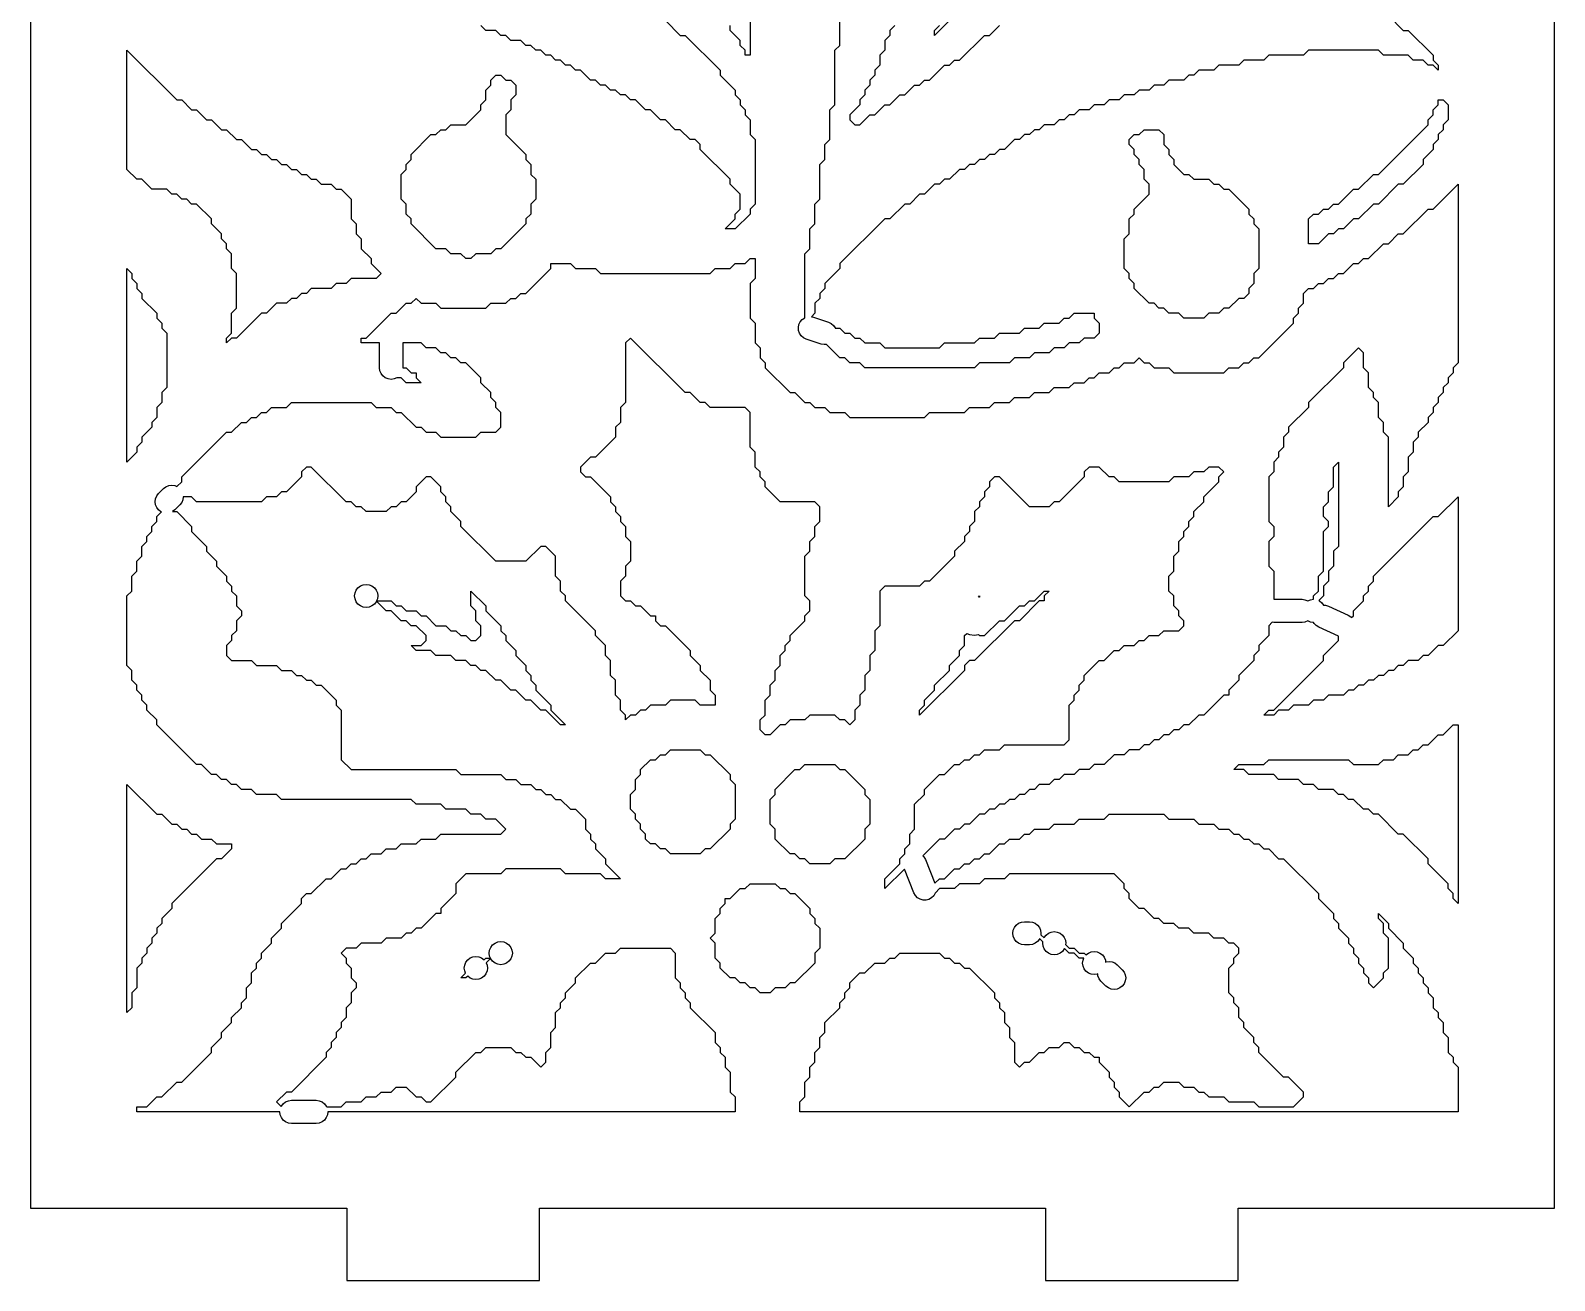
# Model space of a CAD drawing. Header units: millimetres. Extents: x 0 to 63, y 0 to 126.
# Drawn here: x 0 to 63.3, y 0 to 51.9 of the extents above; entities that cross this region are included whole.
import ezdxf

# ---------------------------------------------------------------- set-up
doc = ezdxf.new("R2010")
doc.units = ezdxf.units.MM
doc.layers.add('CUT', color=1, linetype='Continuous')

msp = doc.modelspace()

# ---------------------------------------------------------------- linework, layer by layer
at = {"layer": 'CUT'}
for points in [[(42.134, 3), (42.134, 0), (50.134, 0), (50.134, 3), (63.2679, 3), (63.2679, 123), (50.134, 123), (50.134, 126), (42.134, 126), (42.134, 123), (21.134, 123), (21.134, 126), (13.134, 126), (13.134, 123), (0, 123), (0, 3), (13.134, 3), (13.134, 0), (21.134, 0), (21.134, 3)], [(14.349803, 41.588235), (13.314823, 41.588235), (13.107827, 41.382353), (12.693835, 41.382353), (12.486839, 41.176471), (11.658854, 41.176471), (11.451858, 40.970588), (11.244862, 40.970588), (11.037866, 40.764706), (10.83087, 40.764706), (10.623874, 40.558824), (10.209882, 40.558824), (9.79589, 40.147059), (9.588894, 40.147059), (8.553913, 39.117647), (8.346917, 39.117647), (8.139921, 38.911765), (8.139921, 39.117647), (8.346917, 39.323529), (8.346917, 40.147059), (8.553913, 40.352941), (8.553913, 41.794118), (8.346917, 42), (8.346917, 42.617647), (8.139921, 42.823529), (8.139921, 43.029412), (7.932925, 43.235294), (7.932925, 43.441176), (7.518933, 43.852941), (7.518933, 44.058824), (6.897945, 44.676471), (6.690949, 44.676471), (6.483953, 44.882353), (6.276957, 44.882353), (6.069961, 45.088235), (5.862965, 45.088235), (5.655969, 45.294118), (5.03498, 45.294118), (4.620988, 45.705882), (4.413992, 45.705882), (4, 46.117647), (4, 51.058824), (6.069961, 49), (6.276957, 49), (6.690949, 48.588235), (6.897945, 48.588235), (7.311937, 48.176471), (7.518933, 48.176471), (7.932925, 47.764706), (8.139921, 47.764706), (8.553913, 47.352941), (8.760909, 47.352941), (9.174902, 46.941176), (9.381898, 46.941176), (9.588894, 46.735294), (9.79589, 46.735294), (10.002886, 46.529412), (10.209882, 46.529412), (10.416878, 46.323529), (10.623874, 46.323529), (10.83087, 46.117647), (11.037866, 46.117647), (11.244862, 45.911765), (11.451858, 45.911765), (11.658854, 45.705882), (11.86585, 45.705882), (12.072847, 45.5), (12.486839, 45.5), (12.693835, 45.294118), (12.900831, 45.294118), (13.314823, 44.882353), (13.314823, 44.058824), (13.521819, 43.852941), (13.521819, 43.441176), (13.728815, 43.235294), (13.728815, 42.823529), (14.142807, 42.411765), (14.142807, 42.205882), (14.556799, 41.794118)], [(15.798776, 46.529412), (15.798776, 46.735294), (16.62676, 47.558824), (16.833756, 47.558824), (17.040752, 47.764706), (17.247748, 47.764706), (17.454744, 47.970588), (18.075732, 47.970588), (18.696721, 48.588235), (18.696721, 48.794118), (18.903717, 49), (18.903717, 49.411765), (19.110713, 49.617647), (19.110713, 49.823529), (19.317709, 50.029412), (19.524705, 50.029412), (19.731701, 49.823529), (19.938697, 49.823529), (20.145693, 49.617647), (20.145693, 49.205882), (19.938697, 49), (19.938697, 48.588235), (19.731701, 48.382353), (19.731701, 47.558824), (20.559685, 46.735294), (20.559685, 46.529412), (20.766681, 46.323529), (20.766681, 45.911765), (20.973677, 45.705882), (20.973677, 44.882353), (20.766681, 44.676471), (20.766681, 44.264706), (20.559685, 44.058824), (20.559685, 43.852941), (19.524705, 42.823529), (19.317709, 42.823529), (19.110713, 42.617647), (18.489725, 42.617647), (18.282728, 42.411765), (18.075732, 42.411765), (17.868736, 42.617647), (17.454744, 42.617647), (17.247748, 42.823529), (16.833756, 42.823529), (15.798776, 43.852941), (15.798776, 44.058824), (15.59178, 44.264706), (15.59178, 44.676471), (15.384784, 44.882353), (15.384784, 45.911765), (15.59178, 46.117647), (15.59178, 46.323529)], [(58.232969, 48.382353), (58.232969, 48.588235), (58.439965, 48.794118), (58.439965, 49), (58.646961, 49), (58.853957, 48.794118), (58.853957, 48.176471), (58.646961, 47.970588), (58.646961, 47.764706), (58.439965, 47.558824), (58.439965, 47.352941), (58.232969, 47.147059), (58.232969, 46.941176), (57.818977, 46.529412), (57.818977, 46.323529), (56.990992, 45.5), (56.783996, 45.5), (55.956012, 44.676471), (55.749016, 44.676471), (55.128028, 44.058824), (54.921032, 44.058824), (54.50704, 43.647059), (54.300044, 43.647059), (54.093048, 43.441176), (53.886052, 43.441176), (53.472059, 43.029412), (53.058067, 43.029412), (53.058067, 44.058824), (53.265063, 44.264706), (53.472059, 44.264706), (53.679055, 44.470588), (53.886052, 44.470588), (54.093048, 44.676471), (54.300044, 44.676471), (54.921032, 45.294118), (55.128028, 45.294118), (55.749016, 45.911765), (55.956012, 45.911765), (58.025973, 47.970588), (58.025973, 48.176471)], [(46.641189, 40.558824), (46.434193, 40.558824), (45.813205, 41.176471), (45.813205, 41.382353), (45.606209, 41.588235), (45.606209, 41.794118), (45.399213, 42), (45.399213, 43.235294), (45.606209, 43.441176), (45.606209, 44.058824), (45.813205, 44.264706), (45.813205, 44.470588), (46.434193, 45.088235), (46.434193, 45.5), (46.227197, 45.705882), (46.227197, 46.117647), (46.020201, 46.323529), (46.020201, 46.529412), (45.813205, 46.735294), (45.813205, 46.941176), (45.606209, 47.147059), (45.606209, 47.352941), (45.813205, 47.558824), (46.020201, 47.558824), (46.227197, 47.764706), (46.848185, 47.764706), (47.055181, 47.558824), (47.055181, 47.147059), (47.262177, 46.941176), (47.262177, 46.735294), (47.469174, 46.529412), (47.469174, 46.323529), (47.883166, 45.911765), (48.090162, 45.911765), (48.297158, 45.705882), (48.918146, 45.705882), (49.125142, 45.5), (49.332138, 45.5), (49.539134, 45.294118), (49.74613, 45.294118), (50.574114, 44.470588), (50.574114, 44.264706), (50.781111, 44.058824), (50.781111, 43.852941), (50.988107, 43.647059), (50.988107, 42), (50.781111, 41.794118), (50.781111, 41.382353), (50.574114, 41.176471), (50.574114, 40.970588), (50.367118, 40.764706), (50.160122, 40.764706), (49.74613, 40.352941), (49.539134, 40.352941), (49.332138, 40.147059), (48.918146, 40.147059), (48.71115, 39.941176), (47.883166, 39.941176), (47.67617, 40.147059), (47.262177, 40.147059), (47.055181, 40.352941), (46.848185, 40.352941)], [(14.490791, 38.911765), (13.728815, 38.911765), (13.728815, 39.117647), (13.935811, 39.117647), (14.970791, 40.147059), (15.177787, 40.147059), (15.59178, 40.558824), (15.798776, 40.558824), (16.005772, 40.764706), (16.212768, 40.558824), (16.833756, 40.558824), (17.040752, 40.352941), (18.903717, 40.352941), (19.110713, 40.558824), (19.731701, 40.558824), (19.938697, 40.764706), (20.145693, 40.764706), (20.352689, 40.970588), (20.559685, 40.970588), (21.594665, 42), (21.594665, 42.205882), (22.42265, 42.205882), (22.629646, 42), (23.45763, 42), (23.664626, 41.794118), (28.21854, 41.794118), (28.425536, 42), (29.046524, 42), (29.25352, 42.205882), (29.667512, 42.205882), (29.874508, 42.411765), (30.081504, 42.411765), (30.081504, 41.588235), (29.874508, 41.382353), (29.874508, 39.941176), (30.081504, 39.735294), (30.081504, 38.911765), (30.2885, 38.705882), (30.2885, 38.294118), (30.495496, 38.088235), (30.495496, 37.882353), (31.530477, 36.852941), (31.737473, 36.852941), (32.151465, 36.441176), (32.358461, 36.441176), (32.565457, 36.235294), (32.979449, 36.235294), (33.186445, 36.029412), (33.807433, 36.029412), (34.014429, 35.823529), (37.11937, 35.823529), (37.326366, 36.029412), (38.775339, 36.029412), (38.982335, 36.235294), (39.810319, 36.235294), (40.017315, 36.441176), (40.638303, 36.441176), (40.845299, 36.647059), (41.466288, 36.647059), (41.673284, 36.852941), (42.294272, 36.852941), (42.501268, 37.058824), (43.122256, 37.058824), (43.329252, 37.264706), (43.743244, 37.264706), (43.95024, 37.470588), (44.157236, 37.470588), (44.364233, 37.676471), (44.778225, 37.676471), (44.985221, 37.882353), (45.192217, 37.882353), (45.399213, 38.088235), (45.813205, 38.088235), (46.020201, 38.294118), (46.227197, 38.088235), (46.434193, 38.088235), (46.641189, 37.882353), (47.262177, 37.882353), (47.469174, 37.676471), (49.539134, 37.676471), (49.74613, 37.882353), (50.160122, 37.882353), (50.367118, 38.088235), (50.574114, 38.088235), (50.781111, 38.294118), (50.988107, 38.294118), (52.437079, 39.735294), (52.437079, 39.941176), (52.644075, 40.147059), (52.644075, 40.352941), (52.851071, 40.558824), (52.851071, 40.970588), (53.058067, 41.176471), (53.265063, 41.176471), (53.472059, 41.382353), (53.679055, 41.382353), (53.886052, 41.588235), (54.093048, 41.588235), (54.300044, 41.794118), (54.50704, 41.794118), (54.921032, 42.205882), (55.128028, 42.205882), (55.335024, 42.411765), (55.54202, 42.411765), (56.163008, 43.029412), (56.370004, 43.029412), (56.783996, 43.441176), (56.990992, 43.441176), (58.025973, 44.470588), (58.232969, 44.470588), (59.267949, 45.5), (59.267949, 38.088235), (59.060953, 37.882353), (59.060953, 37.676471), (58.853957, 37.470588), (58.853957, 37.264706), (58.646961, 37.058824), (58.646961, 36.852941), (58.439965, 36.647059), (58.439965, 36.441176), (58.232969, 36.235294), (58.232969, 36.029412), (58.025973, 35.823529), (58.025973, 35.617647), (57.611981, 35.205882), (57.611981, 35), (57.404985, 34.794118), (57.404985, 34.382353), (57.197989, 34.176471), (57.197989, 33.558824), (56.990992, 33.352941), (56.990992, 32.941176), (56.783996, 32.735294), (56.783996, 32.529412), (56.370004, 32.117647), (56.370004, 35), (56.163008, 35.205882), (56.163008, 35.617647), (55.956012, 35.823529), (55.956012, 36.441176), (55.749016, 36.647059), (55.749016, 36.852941), (55.54202, 37.058824), (55.54202, 37.676471), (55.335024, 37.882353), (55.335024, 38.5), (55.128028, 38.705882), (54.50704, 38.088235), (54.50704, 37.882353), (53.058067, 36.441176), (53.058067, 36.235294), (52.230083, 35.411765), (52.230083, 35.205882), (52.023087, 35), (52.023087, 34.588235), (51.816091, 34.382353), (51.816091, 34.176471), (51.609095, 33.970588), (51.609095, 33.558824), (51.402099, 33.352941), (51.402099, 31.5), (51.609095, 31.294118), (51.609095, 30.882353), (51.402099, 30.676471), (51.402099, 29.647059), (51.609095, 29.441176), (51.609095, 28.274118), (52.785063, 28.274118), (52.909296, 28.257762), (53.025063, 28.20981), (53.14083, 28.257762), (53.265063, 28.274118), (53.265063, 28.411765), (53.472059, 28.617647), (53.472059, 29.235294), (53.679055, 29.441176), (53.679055, 31.088235), (53.886052, 31.294118), (53.886052, 31.5), (53.679055, 31.705882), (53.679055, 32.117647), (53.886052, 32.323529), (53.886052, 32.735294), (54.093048, 32.941176), (54.093048, 33.764706), (54.300044, 33.970588), (54.300044, 30.470588), (54.093048, 30.264706), (54.093048, 29.647059), (53.886052, 29.441176), (53.886052, 29.029412), (53.679055, 28.823529), (53.679055, 28.411765), (53.484551, 28.218306), (53.505063, 28.20981), (53.604475, 28.133529), (53.680756, 28.034118), (53.682353, 28.030262), (53.760494, 28.027448), (53.880284, 27.990682), (54.706568, 27.613035), (54.812761, 27.546518), (54.844641, 27.512255), (54.921032, 27.588235), (54.921032, 27.794118), (55.335024, 28.205882), (55.335024, 28.411765), (55.54202, 28.617647), (55.54202, 28.823529), (55.749016, 29.029412), (55.749016, 29.235294), (58.232969, 31.705882), (58.439965, 31.705882), (59.267949, 32.529412), (59.267949, 26.970588), (58.646961, 26.352941), (58.439965, 26.352941), (58.025973, 25.941176), (57.818977, 25.941176), (57.611981, 25.735294), (57.197989, 25.735294), (56.990992, 25.529412), (56.783996, 25.529412), (56.577, 25.323529), (56.370004, 25.323529), (56.163008, 25.117647), (55.956012, 25.117647), (55.749016, 24.911765), (55.54202, 24.911765), (55.335024, 24.705882), (55.128028, 24.705882), (54.921032, 24.5), (54.714036, 24.5), (54.50704, 24.294118), (53.886052, 24.294118), (53.679055, 24.088235), (53.265063, 24.088235), (53.058067, 23.882353), (52.437079, 23.882353), (52.230083, 23.676471), (51.816091, 23.676471), (51.609095, 23.470588), (51.195103, 23.470588), (51.402099, 23.676471), (51.609095, 23.676471), (53.679055, 25.735294), (53.679055, 25.941176), (54.300044, 26.558824), (54.300044, 26.743319), (53.481227, 27.117553), (53.375035, 27.184071), (53.289677, 27.275806), (53.269079, 27.314646), (53.265063, 27.314118), (53.14083, 27.330473), (53.025063, 27.378425), (52.909296, 27.330473), (52.785063, 27.314118), (51.609095, 27.314118), (51.54851, 27.322094), (51.402099, 27.176471), (51.402099, 26.764706), (50.988107, 26.352941), (50.988107, 26.147059), (50.781111, 25.941176), (50.781111, 25.735294), (50.160122, 25.117647), (50.160122, 24.911765), (49.74613, 24.5), (49.74613, 24.294118), (49.539134, 24.294118), (48.71115, 23.470588), (48.504154, 23.470588), (48.090162, 23.058824), (47.883166, 23.058824), (47.67617, 22.852941), (47.469174, 22.852941), (47.262177, 22.647059), (47.055181, 22.647059), (46.848185, 22.441176), (46.641189, 22.441176), (46.434193, 22.235294), (46.227197, 22.235294), (46.020201, 22.029412), (45.606209, 22.029412), (45.399213, 21.823529), (44.985221, 21.823529), (44.571229, 21.411765), (44.157236, 21.411765), (43.95024, 21.205882), (43.536248, 21.205882), (43.329252, 21), (42.91526, 21), (42.708264, 20.794118), (42.501268, 20.794118), (42.294272, 20.588235), (41.88028, 20.588235), (41.673284, 20.382353), (41.466288, 20.382353), (41.259292, 20.176471), (41.052296, 20.176471), (40.845299, 19.970588), (40.638303, 19.970588), (40.431307, 19.764706), (40.224311, 19.764706), (40.017315, 19.558824), (39.810319, 19.558824), (39.603323, 19.352941), (39.396327, 19.352941), (38.982335, 18.941176), (38.775339, 18.941176), (38.568343, 18.735294), (38.361347, 18.735294), (37.947355, 18.323529), (37.740358, 18.323529), (37.042802, 17.629726), (37.089186, 17.582374), (37.150714, 17.473216), (37.548057, 16.485203), (37.740358, 16.676471), (37.947355, 16.676471), (38.361347, 17.088235), (38.568343, 17.088235), (38.775339, 17.294118), (38.982335, 17.294118), (39.189331, 17.5), (39.396327, 17.5), (39.603323, 17.705882), (39.810319, 17.705882), (40.224311, 18.117647), (40.431307, 18.117647), (40.638303, 18.323529), (41.052296, 18.323529), (41.259292, 18.529412), (41.466288, 18.529412), (41.673284, 18.735294), (42.294272, 18.735294), (42.501268, 18.941176), (43.329252, 18.941176), (43.536248, 19.147059), (44.571229, 19.147059), (44.778225, 19.352941), (47.055181, 19.352941), (47.262177, 19.147059), (48.297158, 19.147059), (48.504154, 18.941176), (49.125142, 18.941176), (49.332138, 18.735294), (49.74613, 18.735294), (49.953126, 18.529412), (50.160122, 18.529412), (50.367118, 18.323529), (50.574114, 18.323529), (50.781111, 18.117647), (50.988107, 18.117647), (51.195103, 17.911765), (51.402099, 17.911765), (51.816091, 17.5), (52.023087, 17.5), (53.472059, 16.058824), (53.472059, 15.852941), (54.093048, 15.235294), (54.093048, 15.029412), (54.300044, 14.823529), (54.300044, 14.617647), (54.714036, 14.205882), (54.714036, 14), (54.921032, 13.794118), (54.921032, 13.588235), (55.128028, 13.382353), (55.128028, 13.176471), (55.335024, 12.970588), (55.335024, 12.764706), (55.54202, 12.558824), (55.54202, 12.352941), (55.749016, 12.147059), (56.163008, 12.558824), (56.163008, 12.764706), (56.370004, 12.970588), (56.370004, 14.205882), (56.163008, 14.411765), (56.163008, 14.823529), (55.956012, 15.029412), (55.956012, 15.235294), (56.370004, 14.823529), (56.370004, 14.617647), (56.990992, 14), (56.990992, 13.794118), (57.404985, 13.382353), (57.404985, 13.176471), (57.611981, 12.970588), (57.611981, 12.764706), (57.818977, 12.558824), (57.818977, 12.352941), (58.025973, 12.147059), (58.025973, 11.941176), (58.232969, 11.735294), (58.232969, 11.323529), (58.439965, 11.117647), (58.439965, 10.911765), (58.646961, 10.705882), (58.646961, 10.294118), (58.853957, 10.088235), (58.853957, 9.470588), (59.060953, 9.264706), (59.060953, 9.058824), (59.267949, 8.852941), (59.267949, 7), (31.944469, 7), (31.944469, 7.411765), (32.151465, 7.617647), (32.151465, 8.235294), (32.358461, 8.441176), (32.358461, 8.852941), (32.565457, 9.058824), (32.565457, 9.470588), (32.772453, 9.676471), (32.772453, 10.088235), (32.979449, 10.294118), (32.979449, 10.705882), (33.600437, 11.323529), (33.600437, 11.529412), (33.807433, 11.735294), (33.807433, 11.941176), (34.014429, 12.147059), (34.014429, 12.352941), (34.428421, 12.764706), (34.635418, 12.764706), (35.04941, 13.176471), (35.463402, 13.176471), (35.670398, 13.382353), (35.877394, 13.382353), (36.08439, 13.588235), (37.740358, 13.588235), (37.947355, 13.382353), (38.154351, 13.382353), (38.361347, 13.176471), (38.568343, 13.176471), (38.775339, 12.970588), (38.982335, 12.970588), (40.017315, 11.941176), (40.017315, 11.735294), (40.224311, 11.529412), (40.224311, 11.323529), (40.431307, 11.117647), (40.431307, 10.705882), (40.638303, 10.5), (40.638303, 10.088235), (40.845299, 9.882353), (40.845299, 9.058824), (41.052296, 8.852941), (41.259292, 9.058824), (41.466288, 9.058824), (41.88028, 9.470588), (42.087276, 9.470588), (42.294272, 9.676471), (42.708264, 9.676471), (42.91526, 9.882353), (43.122256, 9.882353), (43.329252, 9.676471), (43.536248, 9.676471), (43.743244, 9.470588), (43.95024, 9.470588), (44.157236, 9.264706), (44.364233, 9.264706), (44.364233, 9.058824), (44.778225, 8.647059), (44.778225, 8.441176), (44.985221, 8.235294), (44.985221, 8.029412), (45.192217, 7.823529), (45.192217, 7.617647), (45.606209, 7.205882), (46.227197, 7.823529), (46.434193, 7.823529), (46.641189, 8.029412), (46.848185, 8.029412), (47.055181, 8.235294), (47.67617, 8.235294), (47.883166, 8.029412), (48.297158, 8.029412), (48.504154, 7.823529), (48.71115, 7.823529), (48.918146, 7.617647), (49.539134, 7.617647), (49.74613, 7.411765), (50.781111, 7.411765), (50.988107, 7.205882), (52.437079, 7.205882), (52.851071, 7.617647), (52.851071, 7.823529), (52.230083, 8.441176), (52.023087, 8.441176), (50.988107, 9.470588), (50.988107, 9.676471), (50.781111, 9.882353), (50.781111, 10.088235), (50.367118, 10.5), (50.367118, 10.705882), (50.160122, 10.911765), (50.160122, 11.323529), (49.953126, 11.529412), (49.953126, 11.735294), (49.74613, 11.941176), (49.74613, 12.970588), (49.953126, 13.176471), (49.953126, 13.382353), (50.160122, 13.588235), (50.160122, 13.794118), (49.953126, 14), (49.74613, 14), (49.539134, 14.205882), (49.125142, 14.205882), (48.918146, 14.411765), (48.297158, 14.411765), (48.090162, 14.617647), (47.67617, 14.617647), (47.469174, 14.823529), (47.055181, 14.823529), (46.848185, 15.029412), (46.641189, 15.029412), (46.227197, 15.441176), (46.020201, 15.441176), (45.606209, 15.852941), (45.606209, 16.058824), (45.399213, 16.264706), (45.399213, 16.470588), (44.985221, 16.882353), (40.638303, 16.882353), (40.431307, 16.676471), (39.603323, 16.676471), (39.396327, 16.470588), (38.568343, 16.470588), (38.361347, 16.264706), (37.740358, 16.264706), (37.564688, 16.089981), (37.560912, 16.076447), (37.497142, 15.968583), (37.407627, 15.880899), (37.298468, 15.81937), (37.177104, 15.788191), (37.051806, 15.789485), (36.931112, 15.823165), (36.823247, 15.886935), (36.735563, 15.976449), (36.674035, 16.085608), (36.276692, 17.07362), (35.463402, 16.264706), (35.463402, 16.676471), (36.08439, 17.294118), (36.08439, 17.5), (36.291386, 17.705882), (36.291386, 17.911765), (36.498382, 18.117647), (36.498382, 18.529412), (36.705378, 18.735294), (36.705378, 19.764706), (37.11937, 20.176471), (37.11937, 20.382353), (37.740358, 21), (37.947355, 21), (38.361347, 21.411765), (38.568343, 21.411765), (38.775339, 21.617647), (38.982335, 21.617647), (39.189331, 21.823529), (39.396327, 21.823529), (39.603323, 22.029412), (40.224311, 22.029412), (40.431307, 22.235294), (42.91526, 22.235294), (43.122256, 22.441176), (43.122256, 23.882353), (43.329252, 24.088235), (43.329252, 24.294118), (43.536248, 24.5), (43.536248, 24.705882), (43.743244, 24.911765), (43.743244, 25.117647), (44.364233, 25.735294), (44.571229, 25.735294), (44.985221, 26.147059), (45.192217, 26.147059), (45.399213, 26.352941), (45.813205, 26.352941), (46.020201, 26.558824), (46.227197, 26.558824), (46.434193, 26.764706), (46.848185, 26.764706), (47.055181, 26.970588), (47.67617, 26.970588), (47.883166, 27.176471), (47.883166, 27.382353), (47.67617, 27.588235), (47.67617, 27.794118), (47.469174, 28), (47.469174, 28.411765), (47.262177, 28.617647), (47.262177, 29.235294), (47.469174, 29.441176), (47.469174, 30.058824), (47.67617, 30.264706), (47.67617, 30.676471), (47.883166, 30.882353), (47.883166, 31.088235), (48.090162, 31.294118), (48.090162, 31.5), (48.297158, 31.705882), (48.297158, 31.911765), (48.71115, 32.323529), (48.71115, 32.529412), (49.332138, 33.147059), (49.332138, 33.352941), (49.539134, 33.558824), (49.332138, 33.764706), (48.918146, 33.764706), (48.71115, 33.558824), (48.297158, 33.558824), (48.090162, 33.352941), (47.469174, 33.352941), (47.262177, 33.147059), (45.192217, 33.147059), (44.985221, 33.352941), (44.778225, 33.352941), (44.364233, 33.764706), (43.95024, 33.764706), (43.743244, 33.558824), (43.743244, 33.352941), (42.708264, 32.323529), (42.501268, 32.323529), (42.294272, 32.117647), (41.466288, 32.117647), (40.224311, 33.352941), (40.017315, 33.352941), (39.810319, 33.147059), (39.810319, 32.941176), (39.603323, 32.735294), (39.603323, 32.529412), (39.396327, 32.323529), (39.396327, 32.117647), (39.189331, 31.911765), (39.189331, 31.5), (38.982335, 31.294118), (38.982335, 31.088235), (38.775339, 30.882353), (38.775339, 30.676471), (38.361347, 30.264706), (38.361347, 30.058824), (37.326366, 29.029412), (37.11937, 29.029412), (36.912374, 28.823529), (35.463402, 28.823529), (35.256406, 28.617647), (35.256406, 27.176471), (35.04941, 26.970588), (35.04941, 26.147059), (34.842414, 25.941176), (34.842414, 25.323529), (34.635418, 25.117647), (34.635418, 24.5), (34.428421, 24.294118), (34.428421, 23.882353), (34.221425, 23.676471), (34.221425, 23.264706), (34.014429, 23.058824), (33.807433, 23.264706), (33.600437, 23.264706), (33.393441, 23.470588), (32.358461, 23.470588), (32.151465, 23.264706), (31.530477, 23.264706), (31.32348, 23.058824), (31.116484, 23.058824), (30.702492, 22.647059), (30.495496, 22.647059), (30.2885, 22.852941), (30.2885, 23.264706), (30.495496, 23.470588), (30.495496, 24.088235), (30.702492, 24.294118), (30.702492, 24.705882), (30.909488, 24.911765), (30.909488, 25.323529), (31.116484, 25.529412), (31.116484, 25.941176), (31.32348, 26.147059), (31.32348, 26.352941), (31.530477, 26.558824), (31.530477, 26.764706), (32.151465, 27.382353), (32.151465, 27.588235), (32.358461, 27.794118), (32.358461, 28.205882), (32.151465, 28.411765), (32.151465, 30.058824), (32.358461, 30.264706), (32.358461, 30.676471), (32.565457, 30.882353), (32.565457, 31.294118), (32.772453, 31.5), (32.772453, 32.117647), (32.565457, 32.323529), (31.116484, 32.323529), (30.495496, 32.941176), (30.495496, 33.147059), (30.2885, 33.352941), (30.2885, 33.558824), (30.081504, 33.764706), (30.081504, 34.382353), (29.874508, 34.588235), (29.874508, 36.029412), (29.667512, 36.235294), (28.21854, 36.235294), (28.011543, 36.441176), (27.804547, 36.441176), (27.390555, 36.852941), (27.183559, 36.852941), (24.906603, 39.117647), (24.699606, 38.911765), (24.699606, 36.441176), (24.49261, 36.235294), (24.49261, 35.617647), (24.285614, 35.411765), (24.285614, 35), (23.45763, 34.176471), (23.250634, 34.176471), (22.836642, 33.764706), (22.836642, 33.558824), (23.043638, 33.352941), (23.250634, 33.352941), (24.078618, 32.529412), (24.078618, 32.323529), (24.285614, 32.117647), (24.285614, 31.911765), (24.49261, 31.705882), (24.49261, 31.5), (24.699606, 31.294118), (24.699606, 30.882353), (24.906603, 30.676471), (24.906603, 29.852941), (24.699606, 29.647059), (24.699606, 29.235294), (24.49261, 29.029412), (24.49261, 28.411765), (24.699606, 28.205882), (24.906603, 28.205882), (25.113599, 28), (25.320595, 28), (25.734587, 27.588235), (25.941583, 27.588235), (25.941583, 27.382353), (26.148579, 27.176471), (26.355575, 27.176471), (27.390555, 26.147059), (27.390555, 25.941176), (27.804547, 25.529412), (27.804547, 25.323529), (28.21854, 24.911765), (28.21854, 24.5), (28.425536, 24.294118), (28.425536, 23.882353), (27.804547, 23.882353), (27.597551, 24.088235), (26.562571, 24.088235), (26.355575, 23.882353), (25.734587, 23.882353), (25.527591, 23.676471), (25.320595, 23.676471), (25.113599, 23.470588), (24.906603, 23.470588), (24.699606, 23.264706), (24.699606, 23.470588), (24.49261, 23.676471), (24.49261, 24.088235), (24.285614, 24.294118), (24.285614, 24.911765), (24.078618, 25.117647), (24.078618, 25.735294), (23.871622, 25.941176), (23.871622, 26.352941), (23.45763, 26.764706), (23.45763, 26.970588), (22.215654, 28.205882), (22.215654, 28.411765), (22.008658, 28.617647), (22.008658, 29.029412), (21.801662, 29.235294), (21.801662, 30.058824), (21.387669, 30.470588), (21.180673, 30.470588), (20.559685, 29.852941), (19.317709, 29.852941), (17.868736, 31.294118), (17.868736, 31.5), (17.454744, 31.911765), (17.454744, 32.117647), (17.247748, 32.323529), (17.247748, 32.529412), (17.040752, 32.735294), (17.040752, 32.941176), (16.62676, 33.352941), (16.419764, 33.352941), (16.005772, 32.941176), (16.005772, 32.735294), (15.59178, 32.323529), (15.384784, 32.323529), (15.177787, 32.117647), (14.970791, 32.117647), (14.763795, 31.911765), (13.935811, 31.911765), (13.728815, 32.117647), (13.521819, 32.117647), (13.314823, 32.323529), (13.107827, 32.323529), (11.658854, 33.764706), (11.451858, 33.764706), (11.244862, 33.558824), (11.244862, 33.352941), (10.623874, 32.735294), (10.416878, 32.735294), (10.209882, 32.529412), (9.79589, 32.529412), (9.588894, 32.323529), (6.897945, 32.323529), (6.690949, 32.529412), (6.342796, 32.529412), (6.342963, 32.528117), (6.326272, 32.403928), (6.278008, 32.288291), (6.201459, 32.189086), (5.994463, 31.983204), (5.90084, 31.911765), (6.069961, 31.911765), (6.690949, 31.294118), (6.690949, 31.088235), (7.311937, 30.470588), (7.311937, 30.264706), (7.725929, 29.852941), (7.725929, 29.647059), (8.139921, 29.235294), (8.139921, 29.029412), (8.346917, 28.823529), (8.346917, 28.617647), (8.553913, 28.411765), (8.553913, 28), (8.760909, 27.794118), (8.760909, 27.588235), (8.553913, 27.382353), (8.553913, 26.970588), (8.346917, 26.764706), (8.346917, 26.558824), (8.139921, 26.352941), (8.139921, 25.941176), (8.346917, 25.735294), (9.174902, 25.735294), (9.381898, 25.529412), (10.209882, 25.529412), (10.416878, 25.323529), (10.83087, 25.323529), (11.037866, 25.117647), (11.244862, 25.117647), (11.451858, 24.911765), (11.658854, 24.911765), (11.86585, 24.705882), (12.072847, 24.705882), (12.693835, 24.088235), (12.693835, 23.882353), (12.900831, 23.676471), (12.900831, 21.617647), (13.314823, 21.205882), (17.66174, 21.205882), (17.868736, 21), (19.524705, 21), (19.731701, 20.794118), (20.145693, 20.794118), (20.352689, 20.588235), (20.766681, 20.588235), (20.973677, 20.382353), (21.180673, 20.382353), (21.387669, 20.176471), (21.594665, 20.176471), (21.801662, 19.970588), (22.008658, 19.970588), (22.42265, 19.558824), (22.629646, 19.558824), (23.043638, 19.147059), (23.043638, 18.735294), (23.250634, 18.529412), (23.250634, 18.323529), (23.45763, 18.117647), (23.45763, 17.911765), (23.871622, 17.5), (23.871622, 17.294118), (24.49261, 16.676471), (23.871622, 16.676471), (23.664626, 16.882353), (22.215654, 16.882353), (22.008658, 17.088235), (19.731701, 17.088235), (19.524705, 16.882353), (18.075732, 16.882353), (17.66174, 16.470588), (17.66174, 16.058824), (17.040752, 15.441176), (17.040752, 15.235294), (16.833756, 15.235294), (16.212768, 14.617647), (16.005772, 14.617647), (15.798776, 14.411765), (15.59178, 14.411765), (15.384784, 14.205882), (14.763795, 14.205882), (14.556799, 14), (13.728815, 14), (13.521819, 13.794118), (13.107827, 13.794118), (12.900831, 13.588235), (13.107827, 13.382353), (13.107827, 13.176471), (13.314823, 12.970588), (13.314823, 12.558824), (13.521819, 12.352941), (13.521819, 12.147059), (13.314823, 11.941176), (13.314823, 11.529412), (13.107827, 11.323529), (13.107827, 10.911765), (12.900831, 10.705882), (12.900831, 10.5), (12.693835, 10.294118), (12.693835, 10.088235), (12.486839, 9.882353), (12.486839, 9.676471), (12.279843, 9.470588), (12.279843, 9.264706), (10.83087, 7.823529), (10.623874, 7.823529), (10.209882, 7.411765), (10.405665, 7.217035), (10.415178, 7.24), (10.491459, 7.339411), (10.59087, 7.415692), (10.706637, 7.463644), (10.83087, 7.48), (11.86585, 7.48), (11.990084, 7.463644), (12.10585, 7.415692), (12.205262, 7.339411), (12.281543, 7.24), (12.295675, 7.205882), (12.900831, 7.205882), (13.107827, 7.411765), (13.728815, 7.411765), (13.935811, 7.617647), (14.349803, 7.617647), (14.556799, 7.823529), (14.970791, 7.823529), (15.177787, 8.029412), (15.59178, 8.029412), (16.005772, 7.617647), (16.212768, 7.617647), (16.419764, 7.411765), (16.62676, 7.411765), (17.66174, 8.441176), (17.66174, 8.647059), (18.489725, 9.470588), (18.696721, 9.470588), (18.903717, 9.676471), (19.938697, 9.676471), (20.145693, 9.470588), (20.352689, 9.470588), (20.559685, 9.264706), (20.766681, 9.264706), (21.180673, 8.852941), (21.387669, 9.058824), (21.387669, 9.470588), (21.594665, 9.676471), (21.594665, 10.294118), (21.801662, 10.5), (21.801662, 11.117647), (22.008658, 11.323529), (22.008658, 11.529412), (22.215654, 11.735294), (22.215654, 11.941176), (22.629646, 12.352941), (22.629646, 12.558824), (23.250634, 13.176471), (23.45763, 13.176471), (23.871622, 13.588235), (24.285614, 13.588235), (24.49261, 13.794118), (26.562571, 13.794118), (26.769567, 13.588235), (26.769567, 12.558824), (26.976563, 12.352941), (26.976563, 12.147059), (27.183559, 11.941176), (27.183559, 11.735294), (27.390555, 11.529412), (27.390555, 11.323529), (28.425536, 10.294118), (28.425536, 9.882353), (28.632532, 9.676471), (28.632532, 9.470588), (28.839528, 9.264706), (28.839528, 8.852941), (29.046524, 8.647059), (29.046524, 7.823529), (29.25352, 7.617647), (29.25352, 7), (12.34585, 7), (12.329495, 6.875767), (12.281543, 6.76), (12.205262, 6.660589), (12.10585, 6.584308), (11.990084, 6.536356), (11.86585, 6.52), (10.83087, 6.52), (10.706637, 6.536356), (10.59087, 6.584308), (10.491459, 6.660589), (10.415178, 6.76), (10.367226, 6.875767), (10.35087, 7), (4.413992, 7), (4.413992, 7.205882), (4.827984, 7.205882), (5.241976, 7.617647), (5.448972, 7.617647), (6.069961, 8.235294), (6.276957, 8.235294), (7.518933, 9.470588), (7.518933, 9.676471), (7.932925, 10.088235), (7.932925, 10.294118), (8.346917, 10.705882), (8.346917, 10.911765), (8.760909, 11.323529), (8.760909, 11.529412), (8.967906, 11.735294), (8.967906, 12.147059), (9.174902, 12.352941), (9.174902, 12.764706), (9.381898, 12.970588), (9.381898, 13.176471), (9.588894, 13.382353), (9.588894, 13.588235), (10.002886, 14), (10.002886, 14.205882), (10.416878, 14.617647), (10.416878, 14.823529), (11.244862, 15.647059), (11.244862, 15.852941), (11.451858, 16.058824), (11.658854, 16.058824), (12.279843, 16.676471), (12.486839, 16.676471), (12.900831, 17.088235), (13.107827, 17.088235), (13.314823, 17.294118), (13.521819, 17.294118), (13.728815, 17.5), (13.935811, 17.5), (14.142807, 17.705882), (14.556799, 17.705882), (14.763795, 17.911765), (15.177787, 17.911765), (15.384784, 18.117647), (16.005772, 18.117647), (16.212768, 18.323529), (16.833756, 18.323529), (17.040752, 18.529412), (19.524705, 18.529412), (19.731701, 18.735294), (19.317709, 19.147059), (18.903717, 19.147059), (18.696721, 19.352941), (18.282728, 19.352941), (18.075732, 19.558824), (17.247748, 19.558824), (17.040752, 19.764706), (16.005772, 19.764706), (15.798776, 19.970588), (10.416878, 19.970588), (10.209882, 20.176471), (9.381898, 20.176471), (9.174902, 20.382353), (8.760909, 20.382353), (8.553913, 20.588235), (8.346917, 20.588235), (8.139921, 20.794118), (7.932925, 20.794118), (7.725929, 21), (7.518933, 21), (7.104941, 21.411765), (6.897945, 21.411765), (5.241976, 23.058824), (5.241976, 23.264706), (4.827984, 23.676471), (4.827984, 23.882353), (4.620988, 24.088235), (4.620988, 24.294118), (4.413992, 24.5), (4.413992, 24.705882), (4.206996, 24.911765), (4.206996, 25.323529), (4, 25.529412), (4, 28.411765), (4.206996, 28.617647), (4.206996, 29.235294), (4.413992, 29.441176), (4.413992, 29.852941), (4.620988, 30.058824), (4.620988, 30.470588), (4.827984, 30.676471), (4.827984, 30.882353), (5.03498, 31.088235), (5.03498, 31.294118), (5.241976, 31.5), (5.241976, 31.705882), (5.436564, 31.899423), (5.414848, 31.908486), (5.315643, 31.985035), (5.23963, 32.084652), (5.191991, 32.200547), (5.17597, 32.324824), (5.192661, 32.449013), (5.240925, 32.56465), (5.317474, 32.663855), (5.52447, 32.869737), (5.624087, 32.94575), (5.739983, 32.99339), (5.864259, 33.00941), (5.988448, 32.992719), (6.08237, 32.953519), (6.276957, 33.147059), (6.276957, 33.352941), (8.139921, 35.205882), (8.346917, 35.205882), (8.760909, 35.617647), (8.967906, 35.617647), (9.174902, 35.823529), (9.381898, 35.823529), (9.588894, 36.029412), (9.79589, 36.029412), (10.002886, 36.235294), (10.623874, 36.235294), (10.83087, 36.441176), (14.142807, 36.441176), (14.349803, 36.235294), (14.970791, 36.235294), (15.177787, 36.029412), (15.384784, 36.029412), (16.005772, 35.411765), (16.212768, 35.411765), (16.419764, 35.205882), (16.833756, 35.205882), (17.040752, 35), (18.489725, 35), (18.696721, 35.205882), (19.317709, 35.205882), (19.524705, 35.411765), (19.524705, 36.029412), (19.317709, 36.235294), (19.317709, 36.441176), (19.110713, 36.647059), (19.110713, 36.852941), (18.696721, 37.264706), (18.696721, 37.470588), (18.075732, 38.088235), (17.868736, 38.088235), (17.66174, 38.294118), (17.454744, 38.294118), (17.247748, 38.5), (17.040752, 38.5), (16.833756, 38.705882), (16.419764, 38.705882), (16.212768, 38.911765), (15.450791, 38.911765), (15.450791, 37.882353), (15.59178, 37.882353), (15.798776, 37.676471), (16.005772, 37.676471), (16.005772, 37.470588), (16.212768, 37.264706), (15.59178, 37.264706), (15.384784, 37.470588), (15.21591, 37.470588), (15.210791, 37.466661), (15.095025, 37.418709), (14.970791, 37.402353), (14.846558, 37.418709), (14.730791, 37.466661), (14.63138, 37.542942), (14.555099, 37.642353), (14.507147, 37.75812), (14.490791, 37.882353)], [(5.448972, 36.441176), (5.241976, 36.235294), (5.241976, 35.823529), (5.03498, 35.617647), (5.03498, 35.411765), (4.620988, 35), (4.620988, 34.794118), (4.413992, 34.588235), (4.413992, 34.382353), (4, 33.970588), (4, 42), (4.206996, 41.794118), (4.206996, 41.588235), (4.413992, 41.382353), (4.413992, 41.176471), (4.620988, 40.970588), (4.620988, 40.764706), (5.241976, 40.147059), (5.241976, 39.941176), (5.448972, 39.735294), (5.448972, 39.529412), (5.655969, 39.323529), (5.655969, 37.058824), (5.448972, 36.852941)], [(20.766681, 24.088235), (20.559685, 24.088235), (20.145693, 24.5), (19.938697, 24.5), (19.524705, 24.911765), (19.317709, 24.911765), (18.903717, 25.323529), (18.696721, 25.323529), (18.489725, 25.529412), (18.282728, 25.529412), (18.075732, 25.735294), (17.66174, 25.735294), (17.454744, 25.941176), (16.833756, 25.941176), (16.62676, 26.147059), (16.005772, 26.147059), (15.798776, 26.352941), (16.212768, 26.352941), (16.419764, 26.558824), (16.419764, 26.764706), (16.005772, 27.176471), (15.798776, 27.176471), (15.59178, 27.382353), (15.384784, 27.382353), (14.970791, 27.794118), (14.763795, 27.794118), (14.361016, 28.19473), (14.351503, 28.171765), (14.275222, 28.072353), (14.175811, 27.996073), (14.060044, 27.94812), (13.935811, 27.931765), (13.811578, 27.94812), (13.695811, 27.996073), (13.5964, 28.072353), (13.520119, 28.171765), (13.472167, 28.287532), (13.455811, 28.411765), (13.472167, 28.535998), (13.520119, 28.651765), (13.5964, 28.751176), (13.695811, 28.827457), (13.811578, 28.875409), (13.935811, 28.891765), (14.060044, 28.875409), (14.175811, 28.827457), (14.275222, 28.751176), (14.351503, 28.651765), (14.399455, 28.535998), (14.415811, 28.411765), (14.399455, 28.287532), (14.365635, 28.205882), (14.970791, 28.205882), (15.177787, 28), (15.384784, 28), (15.59178, 27.794118), (16.005772, 27.794118), (16.212768, 27.588235), (16.419764, 27.588235), (16.833756, 27.176471), (17.247748, 27.176471), (17.454744, 26.970588), (17.66174, 26.970588), (17.868736, 26.764706), (18.075732, 26.764706), (18.282728, 26.558824), (18.489725, 26.558824), (18.696721, 26.764706), (18.696721, 27.176471), (18.489725, 27.382353), (18.489725, 27.794118), (18.282728, 28), (18.282728, 28.617647), (18.903717, 28), (18.903717, 27.794118), (19.524705, 27.176471), (19.524705, 26.970588), (19.731701, 26.764706), (19.731701, 26.558824), (20.145693, 26.147059), (20.145693, 25.941176), (20.559685, 25.529412), (20.559685, 25.323529), (20.766681, 25.117647), (20.766681, 24.911765), (20.973677, 24.705882), (20.973677, 24.5), (21.594665, 23.882353), (21.594665, 23.676471), (22.215654, 23.058824), (22.008658, 23.058824), (21.387669, 23.676471), (21.180673, 23.676471)], [(39.396327, 26.764706), (39.603323, 26.764706), (40.224311, 27.382353), (40.431307, 27.382353), (41.052296, 28), (41.259292, 28), (41.466288, 28.205882), (41.673284, 28.205882), (42.087276, 28.617647), (42.294272, 28.617647), (42.087276, 28.411765), (42.087276, 28.205882), (41.88028, 28.205882), (41.052296, 27.382353), (40.845299, 27.382353), (39.189331, 25.735294), (38.982335, 25.735294), (38.775339, 25.529412), (38.775339, 25.323529), (36.912374, 23.470588), (36.912374, 23.676471), (37.11937, 23.882353), (37.11937, 24.088235), (37.533362, 24.5), (37.533362, 24.705882), (38.154351, 25.323529), (38.154351, 25.529412), (38.568343, 25.941176), (38.568343, 26.147059), (38.775339, 26.352941), (38.775339, 26.764706), (38.872231, 26.861077), (38.982276, 26.815495), (39.189331, 26.788235), (39.351239, 26.809551)], [(39.351239, 28.36692), (39.396327, 28.411765), (39.396327, 28.360984)], [(53.472059, 20.382353), (53.265063, 20.588235), (52.851071, 20.588235), (52.644075, 20.794118), (51.816091, 20.794118), (51.609095, 21), (50.574114, 21), (50.367118, 21.205882), (49.953126, 21.205882), (50.160122, 21.411765), (51.195103, 21.411765), (51.402099, 21.617647), (54.714036, 21.617647), (54.921032, 21.411765), (55.956012, 21.411765), (56.163008, 21.617647), (56.577, 21.617647), (56.783996, 21.823529), (57.197989, 21.823529), (57.404985, 22.029412), (57.611981, 22.029412), (57.818977, 22.235294), (58.025973, 22.235294), (58.439965, 22.647059), (58.646961, 22.647059), (59.060953, 23.058824), (59.267949, 23.058824), (59.267949, 15.647059), (59.060953, 15.852941), (59.060953, 16.058824), (58.853957, 16.264706), (58.853957, 16.470588), (58.025973, 17.294118), (58.025973, 17.5), (56.990992, 18.529412), (56.783996, 18.529412), (55.956012, 19.352941), (55.749016, 19.352941), (55.54202, 19.558824), (55.335024, 19.558824), (54.921032, 19.970588), (54.714036, 19.970588), (54.50704, 20.176471), (54.300044, 20.176471), (54.093048, 20.382353)], [(29.046524, 21), (29.046524, 20.794118), (29.25352, 20.588235), (29.25352, 19.147059), (29.046524, 18.941176), (29.046524, 18.735294), (28.21854, 17.911765), (28.011543, 17.911765), (27.804547, 17.705882), (26.562571, 17.705882), (26.355575, 17.911765), (26.148579, 17.911765), (25.941583, 18.117647), (25.734587, 18.117647), (25.527591, 18.323529), (25.527591, 18.529412), (25.320595, 18.735294), (25.320595, 18.941176), (25.113599, 19.147059), (25.113599, 19.352941), (24.906603, 19.558824), (24.906603, 20.176471), (25.113599, 20.382353), (25.113599, 20.794118), (25.320595, 21), (25.320595, 21.205882), (25.734587, 21.617647), (25.941583, 21.617647), (26.148579, 21.823529), (26.355575, 21.823529), (26.562571, 22.029412), (27.804547, 22.029412), (28.011543, 21.823529), (28.21854, 21.823529)], [(33.186445, 17.294118), (32.358461, 17.294118), (32.151465, 17.5), (31.944469, 17.5), (31.737473, 17.705882), (31.530477, 17.705882), (30.909488, 18.323529), (30.909488, 18.735294), (30.702492, 18.941176), (30.702492, 19.970588), (30.909488, 20.176471), (30.909488, 20.382353), (31.737473, 21.205882), (31.944469, 21.205882), (32.151465, 21.411765), (33.393441, 21.411765), (33.600437, 21.205882), (33.807433, 21.205882), (34.635418, 20.382353), (34.635418, 20.176471), (34.842414, 19.970588), (34.842414, 18.941176), (34.635418, 18.735294), (34.635418, 18.323529), (33.807433, 17.5), (33.393441, 17.5)], [(6.276957, 18.735294), (6.483953, 18.735294), (6.690949, 18.529412), (6.897945, 18.529412), (7.104941, 18.323529), (7.518933, 18.323529), (7.725929, 18.117647), (8.346917, 18.117647), (8.346917, 17.911765), (7.932925, 17.5), (7.725929, 17.5), (5.862965, 15.647059), (5.862965, 15.441176), (5.448972, 15.029412), (5.448972, 14.823529), (5.241976, 14.617647), (5.241976, 14.411765), (5.03498, 14.205882), (5.03498, 14), (4.827984, 13.794118), (4.827984, 13.588235), (4.620988, 13.382353), (4.620988, 13.176471), (4.413992, 12.970588), (4.413992, 12.147059), (4.206996, 11.941176), (4.206996, 11.323529), (4, 11.117647), (4, 20.588235), (5.241976, 19.352941), (5.448972, 19.352941), (5.862965, 18.941176), (6.069961, 18.941176)], [(29.046524, 15.852941), (29.460516, 16.264706), (29.667512, 16.264706), (29.874508, 16.470588), (30.909488, 16.470588), (31.116484, 16.264706), (31.32348, 16.264706), (31.530477, 16.058824), (31.737473, 16.058824), (32.358461, 15.441176), (32.358461, 15.235294), (32.565457, 15.029412), (32.565457, 14.823529), (32.772453, 14.617647), (32.772453, 13.794118), (32.565457, 13.588235), (32.565457, 13.176471), (31.737473, 12.352941), (31.530477, 12.352941), (31.32348, 12.147059), (30.909488, 12.147059), (30.702492, 11.941176), (30.2885, 11.941176), (30.081504, 12.147059), (29.874508, 12.147059), (29.667512, 12.352941), (29.460516, 12.352941), (29.25352, 12.558824), (29.046524, 12.558824), (28.632532, 12.970588), (28.632532, 13.176471), (28.425536, 13.382353), (28.425536, 14), (28.21854, 14.205882), (28.425536, 14.411765), (28.425536, 15.029412), (28.632532, 15.235294), (28.632532, 15.441176), (28.839528, 15.647059), (28.839528, 15.852941)], [(44.652741, 13.228013), (44.77693, 13.244704), (44.901207, 13.228684), (45.017103, 13.181044), (45.116719, 13.105031), (45.323715, 12.899149), (45.400264, 12.799944), (45.448528, 12.684307), (45.465219, 12.560118), (45.449199, 12.435841), (45.401559, 12.319946), (45.325546, 12.220329), (45.226341, 12.14378), (45.110704, 12.095516), (44.986516, 12.078825), (44.862239, 12.094846), (44.746343, 12.142485), (44.646726, 12.218498), (44.43973, 12.42438), (44.363181, 12.523585), (44.314917, 12.639223), (44.303783, 12.722069), (44.28147, 12.712826), (44.157236, 12.696471), (44.033003, 12.712826), (43.917236, 12.760778), (43.817825, 12.837059), (43.741544, 12.936471), (43.693592, 13.052237), (43.677236, 13.176471), (43.693592, 13.300704), (43.727412, 13.382353), (43.536248, 13.382353), (43.329252, 13.588235), (43.122256, 13.588235), (42.926473, 13.782965), (42.91696, 13.76), (42.840679, 13.660589), (42.741268, 13.584308), (42.625501, 13.536356), (42.501268, 13.52), (42.377035, 13.536356), (42.261268, 13.584308), (42.161857, 13.660589), (42.085576, 13.76), (42.037624, 13.875767), (42.021268, 14), (42.028911, 14.058051), (41.891492, 14.19473), (41.88198, 14.171765), (41.805699, 14.072353), (41.706288, 13.996073), (41.590521, 13.94812), (41.466288, 13.931765), (41.259292, 13.931765), (41.135058, 13.94812), (41.019292, 13.996073), (40.91988, 14.072353), (40.843599, 14.171765), (40.795647, 14.287532), (40.779292, 14.411765), (40.795647, 14.535998), (40.843599, 14.651765), (40.91988, 14.751176), (41.019292, 14.827457), (41.135058, 14.875409), (41.259292, 14.891765), (41.466288, 14.891765), (41.590521, 14.875409), (41.706288, 14.827457), (41.805699, 14.751176), (41.88198, 14.651765), (41.929932, 14.535998), (41.946288, 14.411765), (41.938645, 14.353713), (42.076063, 14.217035), (42.085576, 14.24), (42.161857, 14.339411), (42.261268, 14.415692), (42.377035, 14.463644), (42.501268, 14.48), (42.625501, 14.463644), (42.741268, 14.415692), (42.840679, 14.339411), (42.91696, 14.24), (42.964912, 14.124233), (42.981268, 14), (42.973625, 13.941949), (43.122256, 13.794118), (43.329252, 13.794118), (43.536248, 13.588235), (43.743244, 13.588235), (43.817031, 13.514846), (43.817825, 13.515882), (43.917236, 13.592163), (44.033003, 13.640115), (44.157236, 13.656471), (44.28147, 13.640115), (44.397236, 13.592163), (44.496648, 13.515882), (44.572929, 13.416471), (44.620881, 13.300704), (44.631612, 13.219194)], [(18.150313, 12.631177), (18.149519, 12.632213), (18.075732, 12.558824), (17.868736, 12.558824), (18.06452, 12.753554), (18.02608, 12.846355), (18.009725, 12.970588), (18.02608, 13.094821), (18.074032, 13.210588), (18.150313, 13.309999), (18.249725, 13.38628), (18.365491, 13.434233), (18.489725, 13.450588), (18.613958, 13.434233), (18.729725, 13.38628), (18.829136, 13.309999), (18.82993, 13.308964), (18.903717, 13.382353), (19.094881, 13.382353), (19.06106, 13.464002), (19.044705, 13.588235), (19.06106, 13.712468), (19.109013, 13.828235), (19.185294, 13.927647), (19.284705, 14.003927), (19.400472, 14.05188), (19.524705, 14.068235), (19.648938, 14.05188), (19.764705, 14.003927), (19.864116, 13.927647), (19.940397, 13.828235), (19.988349, 13.712468), (20.004705, 13.588235), (19.988349, 13.464002), (19.940397, 13.348235), (19.864116, 13.248824), (19.764705, 13.172543), (19.648938, 13.124591), (19.524705, 13.108235), (19.400472, 13.124591), (19.284705, 13.172543), (19.185294, 13.248824), (19.109013, 13.348235), (19.0995, 13.371201), (18.914929, 13.187623), (18.953369, 13.094821), (18.969725, 12.970588), (18.953369, 12.846355), (18.905417, 12.730588), (18.829136, 12.631177), (18.729725, 12.554896), (18.613958, 12.506944), (18.489725, 12.490588), (18.365491, 12.506944), (18.249725, 12.554896)]]:
    msp.add_lwpolyline(points, close=True, dxfattribs=at)
for points in [[(56.370004, 52.5), (56.990992, 51.882353), (57.197989, 51.882353), (58.232969, 50.852941), (58.232969, 50.647059), (58.439965, 50.441176), (58.439965, 50.235294), (58.232969, 50.441176), (58.025973, 50.441176), (57.818977, 50.647059), (57.404985, 50.647059), (57.197989, 50.852941), (56.163008, 50.852941), (55.956012, 51.058824), (53.058067, 51.058824), (52.851071, 50.852941), (51.402099, 50.852941), (51.195103, 50.647059), (50.367118, 50.647059), (50.160122, 50.441176), (49.332138, 50.441176), (49.125142, 50.235294), (48.504154, 50.235294), (48.297158, 50.029412), (48.090162, 50.029412), (47.883166, 49.823529), (47.262177, 49.823529), (47.055181, 49.617647), (46.641189, 49.617647), (46.434193, 49.411765), (46.020201, 49.411765), (45.813205, 49.205882), (45.399213, 49.205882), (45.192217, 49), (44.778225, 49), (44.571229, 48.794118), (44.157236, 48.794118), (43.95024, 48.588235), (43.536248, 48.588235), (43.329252, 48.382353), (43.122256, 48.382353), (42.91526, 48.176471), (42.708264, 48.176471), (42.501268, 47.970588), (42.087276, 47.970588), (41.88028, 47.764706), (41.673284, 47.764706), (41.466288, 47.558824), (41.259292, 47.558824), (41.052296, 47.352941), (40.845299, 47.352941), (40.431307, 46.941176), (40.224311, 46.941176), (40.017315, 46.735294), (39.810319, 46.735294), (39.603323, 46.529412), (39.396327, 46.529412), (39.189331, 46.323529), (38.982335, 46.323529), (38.775339, 46.117647), (38.568343, 46.117647), (38.154351, 45.705882), (37.947355, 45.705882), (37.740358, 45.5), (37.533362, 45.5), (37.11937, 45.088235), (36.912374, 45.088235), (36.498382, 44.676471), (36.291386, 44.676471), (35.670398, 44.058824), (35.463402, 44.058824), (33.600437, 42.205882), (33.600437, 42), (32.979449, 41.382353), (32.979449, 41.176471), (32.772453, 40.970588), (32.772453, 40.764706), (32.565457, 40.558824), (32.565457, 40.147059), (32.419818, 40.002204), (32.509515, 39.985024), (33.130503, 39.779142), (33.243277, 39.724522), (33.338072, 39.642575), (33.408427, 39.538885), (33.411718, 39.529412), (33.600437, 39.529412), (33.807433, 39.323529), (34.014429, 39.323529), (34.221425, 39.117647), (34.428421, 39.117647), (34.635418, 38.911765), (35.256406, 38.911765), (35.463402, 38.705882), (37.740358, 38.705882), (37.947355, 38.911765), (39.189331, 38.911765), (39.396327, 39.117647), (40.017315, 39.117647), (40.224311, 39.323529), (41.052296, 39.323529), (41.259292, 39.529412), (41.88028, 39.529412), (42.087276, 39.735294), (42.708264, 39.735294), (42.91526, 39.941176), (43.122256, 39.941176), (43.329252, 40.147059), (44.157236, 40.147059), (44.157236, 39.941176), (44.364233, 39.735294), (44.364233, 39.323529), (44.157236, 39.117647), (43.743244, 39.117647), (43.536248, 38.911765), (43.122256, 38.911765), (42.91526, 38.705882), (42.501268, 38.705882), (42.294272, 38.5), (41.673284, 38.5), (41.466288, 38.294118), (40.845299, 38.294118), (40.638303, 38.088235), (39.396327, 38.088235), (39.189331, 37.882353), (34.635418, 37.882353), (34.428421, 38.088235), (34.014429, 38.088235), (33.807433, 38.294118), (33.600437, 38.294118), (33.04071, 38.850833), (32.951464, 38.844346), (32.828395, 38.867917), (32.207407, 39.073799), (32.094633, 39.128419), (31.999838, 39.210367), (31.929483, 39.314056), (31.888362, 39.432422), (31.879277, 39.557397), (31.902848, 39.680465), (31.957468, 39.79324), (32.039416, 39.888034), (32.143105, 39.95839), (32.151465, 39.961294), (32.151465, 42.617647), (32.358461, 42.823529), (32.358461, 43.647059), (32.565457, 43.852941), (32.565457, 44.676471), (32.772453, 44.882353), (32.772453, 46.323529), (32.979449, 46.529412), (32.979449, 47.147059), (33.186445, 47.352941), (33.186445, 48.588235), (33.393441, 48.794118), (33.393441, 51.058824), (33.600437, 51.264706), (33.600437, 54.352941)], [(29.874508, 52.911765), (29.874508, 50.852941), (29.667512, 50.852941), (29.667512, 51.058824), (29.460516, 51.264706), (29.460516, 51.470588), (29.046524, 51.882353), (29.046524, 52.088235)], [(26.355575, 52.294118), (26.976563, 51.676471), (27.183559, 51.676471), (28.632532, 50.235294), (28.632532, 50.029412), (29.25352, 49.411765), (29.25352, 49.205882), (29.460516, 49), (29.460516, 48.794118), (29.667512, 48.588235), (29.667512, 48.382353), (29.874508, 48.176471), (29.874508, 47.558824), (30.081504, 47.352941), (30.081504, 44.676471), (29.874508, 44.470588), (29.874508, 44.264706), (29.25352, 43.647059), (28.839528, 43.647059), (29.25352, 44.058824), (29.25352, 44.264706), (29.460516, 44.470588), (29.460516, 45.088235), (29.046524, 45.5), (29.046524, 45.705882), (27.804547, 46.941176), (27.804547, 47.147059), (27.597551, 47.352941), (27.390555, 47.352941), (26.976563, 47.764706), (26.769567, 47.764706), (26.355575, 48.176471), (26.148579, 48.176471), (25.734587, 48.588235), (25.527591, 48.588235), (25.113599, 49), (24.906603, 49), (24.699606, 49.205882), (24.49261, 49.205882), (24.285614, 49.411765), (24.078618, 49.411765), (23.871622, 49.617647), (23.664626, 49.617647), (23.45763, 49.823529), (23.250634, 49.823529), (22.836642, 50.235294), (22.629646, 50.235294), (22.42265, 50.441176), (22.215654, 50.441176), (22.008658, 50.647059), (21.801662, 50.647059), (21.594665, 50.852941), (21.387669, 50.852941), (21.180673, 51.058824), (20.973677, 51.058824), (20.766681, 51.264706), (20.559685, 51.264706), (20.352689, 51.470588), (19.938697, 51.470588), (19.731701, 51.676471), (19.524705, 51.676471), (19.317709, 51.882353), (18.903717, 51.882353), (18.696721, 52.088235)], [(35.877394, 52.088235), (35.670398, 51.882353), (35.670398, 51.676471), (35.463402, 51.470588), (35.463402, 51.058824), (35.256406, 50.852941), (35.256406, 50.441176), (35.04941, 50.235294), (35.04941, 50.029412), (34.842414, 49.823529), (34.842414, 49.617647), (34.635418, 49.411765), (34.635418, 49.205882), (34.428421, 49), (34.428421, 48.794118), (34.014429, 48.382353), (34.014429, 48.176471), (34.221425, 47.970588), (34.428421, 47.970588), (34.842414, 48.382353), (35.04941, 48.382353), (35.463402, 48.794118), (35.670398, 48.794118), (36.08439, 49.205882), (36.291386, 49.205882), (36.705378, 49.617647), (36.912374, 49.617647), (37.11937, 49.823529), (37.326366, 49.823529), (37.947355, 50.441176), (38.154351, 50.441176), (38.361347, 50.647059), (38.568343, 50.647059), (39.603323, 51.676471), (39.810319, 51.676471), (40.224311, 52.088235)], [(38.361347, 52.5), (37.533362, 51.676471), (37.533362, 51.882353), (37.740358, 52.088235)]]:
    msp.add_lwpolyline(points, dxfattribs=at)

doc.saveas('drawing.dxf')
